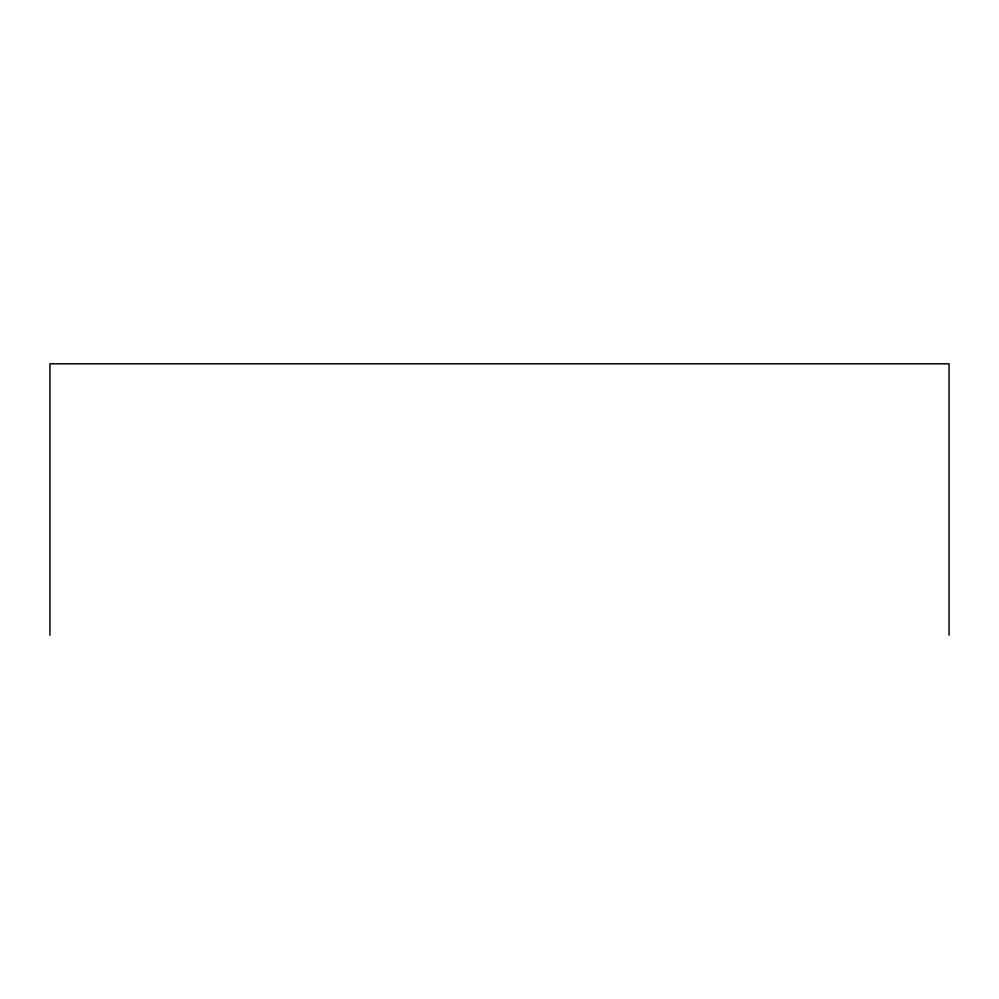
<?xml version="1.0" encoding="UTF-8"?>
<svg xmlns="http://www.w3.org/2000/svg" width="999" height="999" viewBox="0 0 999 999"><rect width="100%" height="100%" fill="white"/><g stroke="black" fill="none" stroke-linecap="round" stroke-linejoin="round"><path stroke-width="1.5" d="M949.05 635.214L949.05 363.786L49.95 363.786L49.95 635.214"/></g></svg>
